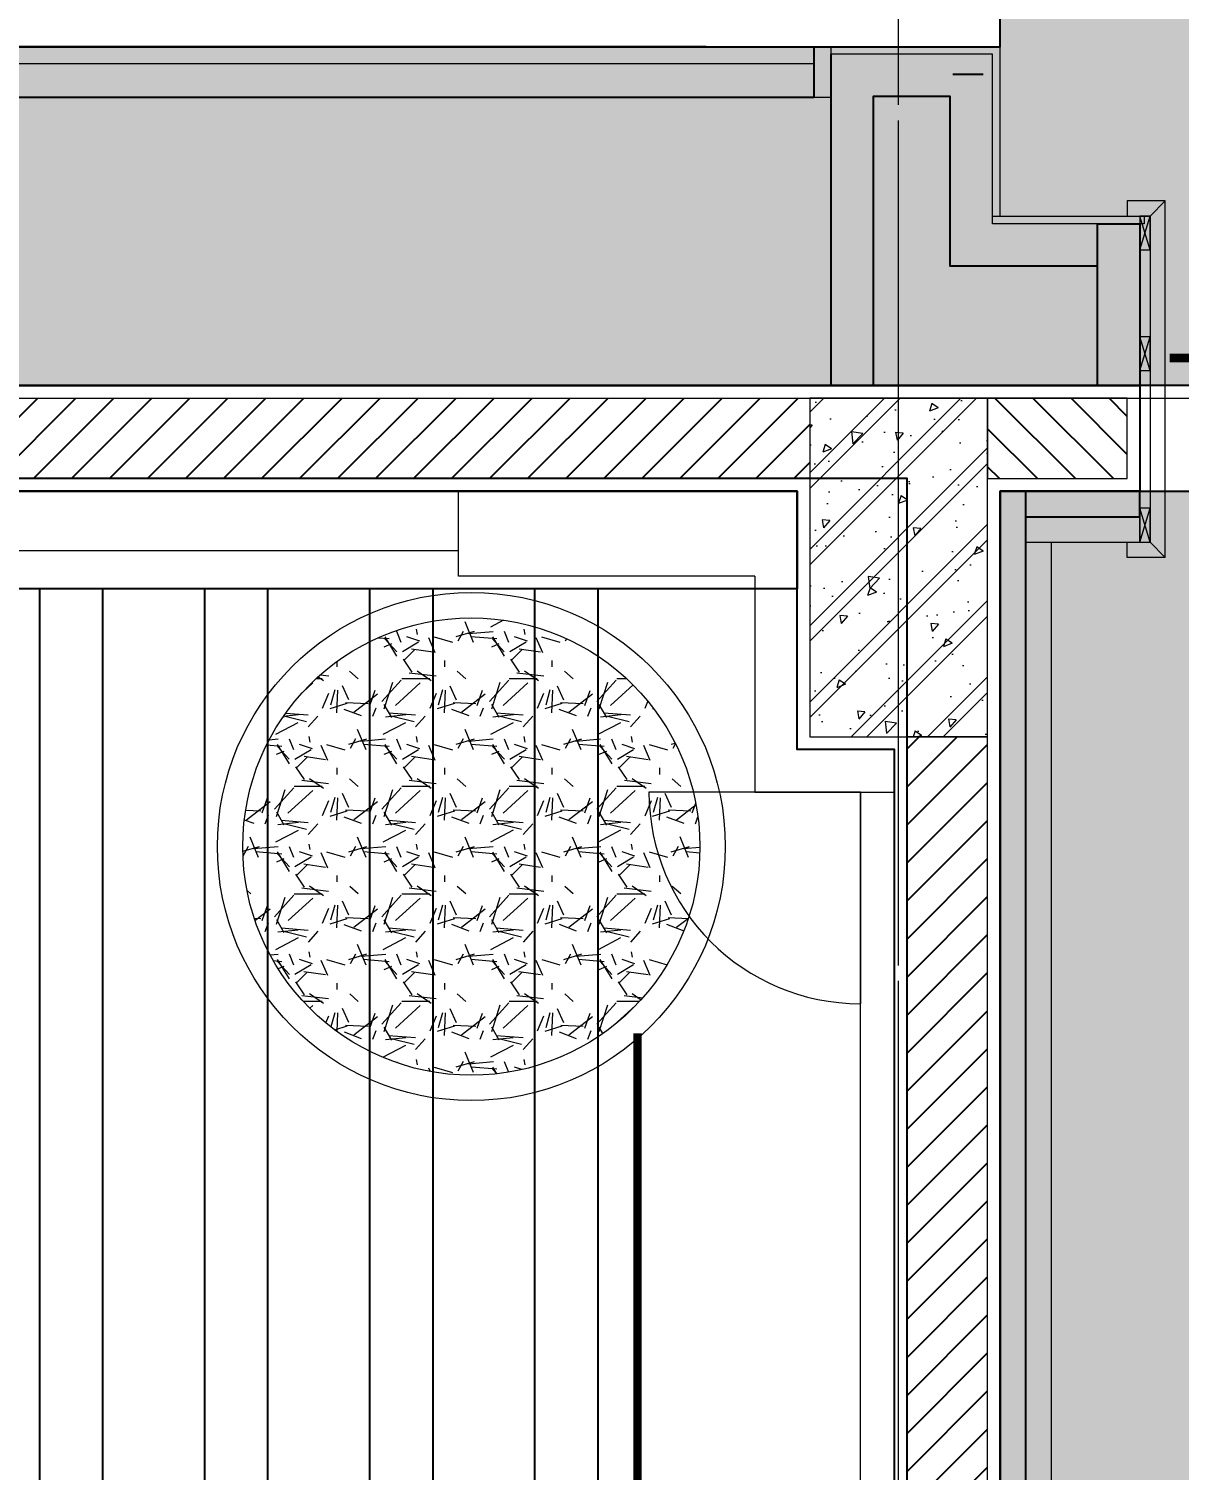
# Model space of a CAD drawing. Header units: millimetres. Extents: x -343543 to 400519, y -115663 to 104219.
# Drawn here: x -240082 to -238723, y 13434 to 15136 of the extents above; entities that cross this region are included whole.
import ezdxf
from ezdxf.xclip import XClip

# ---------------------------------------------------------------- set-up
doc = ezdxf.new("R2010")
doc.units = ezdxf.units.MM
doc.header["$XCLIPFRAME"] = 0
for name, pattern in [('HIDDEN2', [0.1875, 0.125, -0.0625]), ('XREF MAT BANG TUONG XAY$0$CENTER', [50.800000000000004, 31.75, -6.35, 6.35, -6.35]), ('XREF MAT BANG TUONG XAY$0$HIDDEN', [0.375, 0.25, -0.125])]:
    doc.linetypes.add(name, pattern=pattern)
doc.layers.get('0').update_dxf_attribs({"color": 231, "lineweight": 0})
doc.layers.get('DefPoints').update_dxf_attribs({"color": 191})
for name, color, linetype, lineweight in [('A-CLNG', 157, 'Continuous', 25), ('A-FLOR-PRTN', 161, 'Continuous', 9), ('A-OPEN', 20, 'Continuous', 9), ('A-PATT', 252, 'Continuous', 9), ('A-SYMBOLS', 10, 'Continuous', 13), ('fix lighting', 2, 'Continuous', 5), ('SME-E-LTG-DIM', 55, 'Continuous', 18), ('XREF MAT BANG TUONG XAY$0$$0$A-WALL-INT', 8, 'Continuous', 9), ('XREF MAT BANG TUONG XAY$0$01.Xref _MB T1$0$A-WALL-INT', 8, 'Continuous', 9), ('XREF MAT BANG TUONG XAY$0$A-FINE', 8, 'Continuous', 25), ('XREF MAT BANG TUONG XAY$0$A-GRID', 8, 'XREF MAT BANG TUONG XAY$0$CENTER', 15), ('XREF MAT BANG TUONG XAY$0$A-WALL-INT', 8, 'Continuous', 9), ('XREF MAT BANG TUONG XAY$0$xref_IKIGAI_Cot$0$A-FNSH', 8, 'Continuous', 9), ('XREF MAT BANG TUONG XAY$0$xref_IKIGAI_Cot$0$A-PATT', 8, 'Continuous', 5)]:
    doc.layers.add(name, color=color, linetype=linetype, lineweight=lineweight)
doc.layers.add('fix lightting red', color=1, linetype='Continuous', lineweight=5, true_color=0xff0000)
for name, color, linetype in [('XREF MAT BANG TUONG XAY$0$A-FNSH', 8, 'Continuous'), ('XREF MAT BANG TUONG XAY$0$A-FURN', 8, 'Continuous'), ('XREF MAT BANG TUONG XAY$0$A-HIDD', 8, 'XREF MAT BANG TUONG XAY$0$HIDDEN'), ('XREF MAT BANG TUONG XAY$0$A-PATT', 8, 'Continuous')]:
    doc.layers.add(name, color=color, linetype=linetype)
doc.styles.add('SM-DIMTEXT', font='SME.shx', dxfattribs={"width": 0.7})
doc.dimstyles.new('SDIM-100', dxfattribs={"dimscale": 100, "dimtxt": 2, "dimasz": 0.6, "dimexe": 0.6, "dimexo": 0.2, "dimgap": 0.5, "dimtad": 1, "dimdec": 0, "dimzin": 12, "dimtxsty": 'SM-DIMTEXT', "dimblk": 'ARCHTICK', "dimblk1": 'ARCHTICK', "dimblk2": 'ARCHTICK', "dimcen": 0.12, "dimdle": 0.6, "dimclrd": 7, "dimclre": 8, "dimadec": 0, "dimazin": 3, "dimtfac": 2, "dimtix": 1, "dimtmove": 1, "dimatfit": 3, "dimfxl": 1, "dimtzin": 0, "dimarcsym": 1})
pattern_1 = [(0, (-262854.0247017712, -1.07509663394012e-05), (19.84375, 39.6875), [0, -39.6875])]

# ---------------------------------------------------------------- blocks, each defined once
blk = doc.blocks.new('XREF MAT BANG TUONG XAY$0$00.xref_IKIGAI_Truc')
at = {"layer": 'XREF MAT BANG TUONG XAY$0$A-GRID', "color": 8, "ltscale": 20}
for points in [[(23800, -3895.000007497932), (23800, 22924.43548412589)], [(-2907.525181142613, 14700), (42750.0013740146, 14700)]]:
    blk.add_lwpolyline(points, dxfattribs=at)
blk = doc.blocks.new('XREF MAT BANG TUONG XAY$0$xref_IKIGAI_Cot')
at = {"layer": 'XREF MAT BANG TUONG XAY$0$xref_IKIGAI_Cot$0$A-PATT'}
h = blk.add_hatch(dxfattribs=at)
h.set_pattern_fill('BT-01', color=8, scale=15, angle=180, pattern_type=2)
h.set_pattern_definition([(230, (23915.0014088045, 14520), (-107.589027390113, 9.412820247389279), [11.25, -123.75]), (175, (23915.0014088045, 14520), (20.81270004194999, -112.8288200550018), [9, -99]), (280.4514, (23906.0356568045, 14520.784401), (-86.77640725710324, -103.415931309143), [9.5610285, -105.1713168]), (226.1842, (23915.0014088045, 14490), (-160.0861572938467, 24.82785214935273), [16.875, -185.625]), (276.6356, (23901.6608970545, 14492.06899605), (-140.1994058323055, -146.1176806350662), [14.3415432, -157.75695]), (171.1842, (23915.0014088045, 14490), (-140.1992917700441, -146.1177901387987), [13.5, -148.5]), (201, (23900.0014088045, 14497.5), (-89.53605781776923, 60.39283359980084), [11.25, -123.75]), (146, (23900.0014088045, 14497.5), (-36.49729978823727, -108.772506757028), [8.999999999999998, -98.99999999999999]), (251.4514, (23892.5400738545, 14502.5327409), (-126.0333942872235, -48.37957450649284), [9.5610285, -105.1713168]), (217.5, (23915.0014088045, 14520), (-1.823978297593607, -49.93407807469672), [0, -97.8, 0, -100.5, 0, -99.375]), (187.5, (23915.0014088045, 14520), (-39.4604306163223, -59.16175678235403), [0, -57.29999999999999, 0, -95.54999999999998, 0, -37.87499999999999]), (147.4999999999999, (23948.4514088045, 14520), (-80.07336542586135, 3.383230760156973), [0, -37.5, 0, -117, 0, -155.25]), (137.5, (23963.4514088045, 14520), (-87.47792540135794, -15.01574734984765), [0, -48.75, 0, -77.69999999999999, 0, -110.25]), (225, (23915.0014088045, 14520), (45.0780573006424, -45.07805730064241), []), (225, (23915.0014088045, 14501.625), (45.0780573006424, -45.07805730064241), [])])
h.paths.add_polyline_path([(23905.0014088045, 14700), (23695.0014088045, 14700), (23695.0014088045, 14300), (23905.0014088045, 14300)])
at = {"layer": 'XREF MAT BANG TUONG XAY$0$A-GRID', "color": 8, "ltscale": 20}
for points in [[(23800, -3895.000007497932), (23800, 22924.43548412589)], [(-2907.525181142613, 14700), (42750.0013740146, 14700)]]:
    blk.add_lwpolyline(points, dxfattribs=at)
at = {"layer": 'XREF MAT BANG TUONG XAY$0$xref_IKIGAI_Cot$0$A-FNSH', "color": 8}
blk.add_lwpolyline([(23905.0014088045, 14700), (23695.0014088045, 14700), (23695.0014088045, 14300), (23905.0014088045, 14300)], close=True, dxfattribs=at)
blk = doc.blocks.new('*U244')
at = {"layer": 'XREF MAT BANG TUONG XAY$0$A-PATT'}
h = blk.add_hatch(dxfattribs=at)
h.set_pattern_fill('ANSI31', color=8, scale=10)
h.set_pattern_definition([(45, (42836.78177358457, -11178.56439682681), (-22.45064030267288, 22.45064030267288), [])])
h.paths.add_polyline_path([(-38.69831128977239, 47.5), (7351.293824342531, 47.5), (7351.293824342531, -47.5), (-38.69831128977239, -47.5)])
at = {"layer": 'XREF MAT BANG TUONG XAY$0$A-WALL-INT', "color": 8}
blk.add_lwpolyline([(-38.69831128977239, 47.5), (7351.293824342531, 47.5), (7351.293824342531, -47.5), (-38.69831128977239, -47.5)], close=True, dxfattribs=at)
blk = doc.blocks.new('*U290')
at = {"layer": 'XREF MAT BANG TUONG XAY$0$A-PATT'}
h = blk.add_hatch(dxfattribs=at)
h.set_pattern_fill('ANSI31', color=8, scale=10)
h.set_pattern_definition([(45, (35611.78951642033, -11178.56439682681), (-22.45064030267288, 22.45064030267288), [])])
h.paths.add_polyline_path([(-38.69831128977239, 47.5), (126.3015671782819, 47.5), (126.3015671782819, -47.5), (-38.69831128977239, -47.5)])
at = {"layer": 'XREF MAT BANG TUONG XAY$0$A-WALL-INT', "color": 8}
blk.add_lwpolyline([(-38.69831128977239, 47.5), (126.3015671782819, 47.5), (126.3015671782819, -47.5), (-38.69831128977239, -47.5)], close=True, dxfattribs=at)
blk = doc.blocks.new('*U243')
at = {"layer": 'XREF MAT BANG TUONG XAY$0$A-PATT'}
h = blk.add_hatch(dxfattribs=at)
h.set_pattern_fill('ANSI31', color=8, scale=10)
h.set_pattern_definition([(45, (37266.78960078872, -11178.56439682681), (-22.45064030267288, 22.45064030267288), [])])
h.paths.add_polyline_path([(-38.69831128977239, 47.5), (1781.301651546668, 47.5), (1781.301651546668, -47.5), (-38.69831128977239, -47.5)])
at = {"layer": 'XREF MAT BANG TUONG XAY$0$A-WALL-INT', "color": 8}
blk.add_lwpolyline([(-38.69831128977239, 47.5), (1781.301651546668, 47.5), (1781.301651546668, -47.5), (-38.69831128977239, -47.5)], close=True, dxfattribs=at)
blk = doc.blocks.new('XREF MAT BANG NOI THAT')
h = blk.add_hatch()
h.set_pattern_fill('GRAVEL', color=8, scale=5)
h.set_pattern_definition([(228.0128, (149.3964362966921, 213.8563939222367), (-1016.000863294801, -1143.001404475629), [17.08605, -1691.525]), (184.9697, (137.9664362966921, 201.1563939222368), (1524.002465308956, 126.9991037693729), [29.32025, -2902.7]), (132.5104, (108.7564362966921, 198.6163939222367), (1269.999075916585, -1397.00136462302), [20.6741, -2046.735]), (267.2737, (59.22643629669212, 166.8663939222367), (126.9994485414086, 2539.999182668321), [26.70025, -2643.32]), (292.8337, (57.95643629669212, 140.1963939222368), (-635.0018027750953, 1524.000866502556), [26.1817, -2591.99]), (357.2737, (68.11643629669211, 116.0663939222368), (-2539.999182668321, 126.9994485414088), [26.70025, -2643.32]), (37.6942, (94.78643629669213, 114.7963939222367), (-1651.001043061997, -1269.998867849245), [35.30969999999999, -3495.655000000001]), (72.2553, (122.7264362966921, 136.3863939222367), (889.0017782733598, 2794.00081030182), [33.336, -3300.265]), (121.4296, (132.8864362966921, 168.1363939222367), (-1016.000261763224, 1650.998057998635), [26.79064999999999, -2652.274999999999]), (175.2364, (118.9164362966921, 190.9963939222368), (1396.998902652723, -126.9988081360578), [30.58564999999999, -1498.695]), (222.3974, (88.43643629669212, 193.5363939222368), (-1524.000045861985, -1396.998182531848), [39.5539, -3915.84]), (138.8141, (184.9564362966921, 165.5963939222368), (-888.9994337112369, 761.9988278562003), [13.50025, -1336.53]), (171.4692, (174.7964362966921, 174.4863939222367), (1650.99747977957, -254.0006400022849), [25.68409999999999, -2542.729999999999]), (225, (149.3964362966921, 178.2963939222367), (-2.664535259100376e-14, -126.9999134350099), [17.96045, -161.6445]), (203.1986, (140.5064362966921, 193.5363939222368), (635.0021412795417, 254.0011137153132), [9.67205, -957.5299999999999]), (291.8014, (131.6164362966921, 189.7263939222368), (-127.0000890947255, 381.0002454365932), [13.6783, -670.24]), (30.9638, (136.6964362966921, 177.0263939222368), (380.9995977404113, 254.0001979330276), [22.21599999999999, -718.3149999999997]), (161.5651, (155.7464362966921, 188.4563939222367), (254.0001159090491, -126.9998111232538), [16.06435, -385.545]), (16.38950000000001, (57.95643629669212, 189.7263939222368), (1270.000700698468, 380.9992074983902), [22.5044, -2227.94]), (70.3462, (79.54643629669212, 196.0763939222367), (-507.9985844338254, -1396.99802442725), [18.87995, -1869.11]), (293.1986, (155.7464362966921, 213.8563939222367), (-254.0011137153132, 635.0021412795417), [19.344, -947.86]), (343.6105, (163.3664362966921, 196.0763939222367), (-1270.000700698467, 380.9992074983905), [22.5044, -2227.939999999999]), (339.444, (57.95643629669212, 110.9863939222367), (-635.0007882127956, 253.9996918025069), [21.70175, -1063.385]), (294.7751, (78.27643629669211, 103.3663939222368), (-634.998520181342, 1396.999351307834), [18.18359999999999, -1800.18]), (66.80140000000002, (157.0164362966921, 86.85639392223675), (254.0011137153134, 635.0021412795415), [19.344, -947.86]), (17.35400000000001, (164.6364362966921, 104.6363939222367), (-1651.000089092998, -507.9992337802816), [21.28915, -2107.619999999999]), (69.444, (94.78643629669213, 86.85639392223675), (-253.9996918025072, -635.0007882127953), [10.8509, -1074.24]), (101.3099, (149.3964362966921, 86.85639392223675), (-126.9993731443674, 507.9983730451311), [6.475749999999999, -641.0999999999999]), (165.9638, (148.1264362966921, 93.20639392223674), (381.0002677348587, -126.9997802061821), [26.1817, -497.4525]), (186.0090000000001, (122.7264362966921, 99.55639392223675), (1269.998127221397, 126.9997034273929), [24.26335, -2402.07]), (303.6901, (136.6964362966921, 165.5963939222368), (-127.0000435653616, 253.999754961592), [18.3162, -439.589]), (353.1572, (146.8564362966921, 150.3563939222367), (2159.000892832171, -254.001137582742), [31.97785, -3165.8]), (60.94540000000001, (178.6064362966921, 146.5463939222367), (-507.9988182914545, -888.9978805417061), [13.07539999999999, -1294.47]), (90, (184.9564362966921, 157.9763939222368), (-127, 127), [7.62, -119.38]), (120.2564, (120.1864362966921, 103.3663939222368), (507.9989233418055, -888.9995516238781), [17.64335, -1746.695]), (48.01280000000001, (111.2964362966921, 118.6063939222367), (1016.0008632948, 1143.001404475629), [34.17215, -1674.44]), (0, (134.1564362966921, 144.0063939222368), (127, 127), [33.02, -93.97999999999999]), (325.3048, (167.1764362966921, 144.0063939222368), (-1269.997799547685, 889.0000845242382), [20.0805, -1987.965]), (254.0546, (183.6864362966921, 132.5763939222367), (-127.0003239850737, -508.0012101601814), [18.49145, -906.085]), (207.646, (178.6064362966921, 114.7963939222367), (-2412.999152451136, -1270.00079873617), [30.10725, -2980.625]), (175.4261, (151.9364362966921, 100.8263939222367), (-1651.000380237375, 126.9993855609731), [31.85144999999999, -3153.289999999999]), (175.4261, (151.9364362966921, 100.8263939222367), (-1651.000380237375, 126.9993855609731), [31.85144999999999, -3153.289999999999])])
edge = h.paths.add_edge_path()
edge.add_arc((23295.23963164684, 14170.61955509099), 270, 180, 540, ccw=False)
at = {"color": 8}
for radius in [300, 270]:
    blk.add_circle((23295.23963164684, 14170.61955509099), radius, dxfattribs=at)
blk = doc.blocks.new('01.Xref _MB T1')
at = {"layer": 'XREF MAT BANG TUONG XAY$0$$0$A-WALL-INT', "color": 8}
for points in [[(23920.00387194084, 14914.99992385081), (23920.00387194084, 15115.00019679862), (23720.00407083683, 15115.00019679862)], [(23911.00387194084, 14914.99992385081), (23911.00387194084, 15106.00019679862), (23720.00407083683, 15106.00019679862)], [(24084.99198219602, 14875.0000168426), (24096.99198219602, 14915.0000168426)], [(24096.99198218917, 14875.0000168426), (24084.99198220517, 14915.0000168426)], [(24084.99199815584, 14732.50000871765), (24096.99199815584, 14772.50000871765)], [(24096.99199814898, 14732.50000871765), (24084.99199816499, 14772.50000871765)], [(24084.99201422782, 14530.00004690979), (24096.99201422782, 14570.00004690979)], [(24096.99201422096, 14530.00004690979), (24084.99201423696, 14570.00004690979)]]:
    blk.add_lwpolyline(points, dxfattribs=at)
for points in [[(24069.99198219602, 14933.0000168426), (24069.99198219602, 14915.0000168426), (24096.99198219602, 14915.0000168426), (24114.99198219602, 14933.0000168426)], [(24096.99201422782, 14530.00004690293), (24114.99201422782, 14512.00004690294), (24114.99198219602, 14933.0000168426), (24096.99198219602, 14915.0000168426)], [(23911.00387194084, 14914.99992385081), (24089.99198219602, 14914.99995965811), (24089.99198219602, 14905.99995965811), (23911.00387194084, 14905.99992385081)], [(24084.99198219602, 14875.0000168426), (24096.99198219602, 14875.0000168426), (24096.99198219602, 14915.0000168426), (24084.99198219602, 14915.0000168426)], [(24084.99199815584, 14732.50000871765), (24096.99199815584, 14732.50000871765), (24096.99199815584, 14772.50000871765), (24084.99199815584, 14772.50000871765)], [(24084.99201422782, 14530.00004690979), (24096.99201422782, 14530.00004690979), (24096.99201422782, 14570.00004690979), (24084.99201422782, 14570.00004690979)], [(24084.99201422459, 14530.00004693658), (24084.99201423105, 14560.00004693658), (23950.00144190624, 14560.00004621876), (23950.00144189978, 14530.00004621876)], [(23979.99924341102, 12469.99986550679), (23949.99924341102, 12469.99986550033), (23950.0014420657, 14530.00004625541), (23980.0014420657, 14530.00004626187)], [(24069.99201422782, 14512.00004690294), (24069.99201422782, 14530.00004690294), (24096.99201422782, 14530.00004690294), (24114.99201422782, 14512.00004690294)]]:
    blk.add_lwpolyline(points, close=True, dxfattribs=at)
at = {"layer": 'XREF MAT BANG TUONG XAY$0$01.Xref _MB T1$0$A-WALL-INT', "color": 8, "elevation": 2.241707790297538e-09}
blk.add_lwpolyline([(23700.00407083683, 15115.00019679862), (22470.00407083683, 15115.00019679862), (22470.00407083683, 15095.00019679862), (23700.00407083683, 15095.00019679862)], close=True, dxfattribs=at)
at = {"layer": 'XREF MAT BANG TUONG XAY$0$01.Xref _MB T1$0$A-WALL-INT', "color": 8}
for points in [[(23720.00407083683, 15115.00019679862), (23720.00407083683, 15055.00019679862), (23700.00407083683, 15055.00019679862), (23700.00407083683, 15115.00019679862)], [(22210.00141308866, 14520.00000235413), (23280.00176059515, 14520.00000235413), (23280.00176059515, 14590.00000235413), (22210.00141308866, 14590.00000235413)]]:
    blk.add_lwpolyline(points, close=True, dxfattribs=at)
for points in [[(23630.00176061881, 14489.99846406992), (23280.00176059515, 14489.99846406992), (23280.00176059515, 14590.00000235413)], [(23630.00176061881, 14489.99846406992), (23630.00960593722, 14234.99622341928), (23795.01813798005, 14234.99545104377)], [(23795.00987635121, 12470.00001398616), (23755.00987635121, 12470.00001398616), (23755.01813798093, 14234.99563827663)]]:
    blk.add_lwpolyline(points, dxfattribs=at)
at = {"layer": 'XREF MAT BANG TUONG XAY$0$A-FINE', "color": 8}
blk.add_lwpolyline([(16189.99999931683, 9604.999989421216), (23810.00141265388, 9604.999989421216), (23810.00141265644, 14605.00000237583), (16189.99999931939, 14605.00000237583)], close=True, dxfattribs=at)
at = {"layer": 'XREF MAT BANG TUONG XAY$0$A-FNSH', "color": 8, "elevation": 2.241707790297538e-09}
blk.add_lwpolyline([(20000.00534446682, 14715.00000170395), (24084.99201409611, 14714.99991436458), (24084.99201412485, 14589.99991482458), (23920.00144184824, 14589.99991482458), (23919.99294944622, 12469.9998655078), (23795.00987635121, 12470.00001398616), (23795.01837204022, 14284.99952775664), (23680.01114425229, 14284.9959894806), (23680.00176059515, 14590.00000235413), (20000.00528771964, 14590.00000237583)], dxfattribs=at)
at = {"layer": 'XREF MAT BANG TUONG XAY$0$A-FURN', "color": 8}
for points in [[(23700.00407083683, 15055.00019679862), (22470.00407083683, 15055.00019679862), (22470.00407083683, 15115.00019679862), (23700.00407083683, 15115.00019679862)], [(24034.99199815584, 14905.99995965811), (24084.99199815584, 14905.99995965811), (24084.99199774675, 14714.99991456912), (24034.99199774675, 14714.99991456912)], [(23950.00144190619, 14589.99991482458), (23949.99924411393, 12469.99986550033), (23919.99924405598, 12469.99986550033), (23920.00144184824, 14589.99991482458)], [(23950.00144190624, 14560.00004621876), (24084.99201411566, 14560.00004621876), (24084.99201411566, 14590.00004627671), (23950.00144190624, 14590.00004627671)]]:
    blk.add_lwpolyline(points, close=True, dxfattribs=at)
for points in [[(23720.00407083683, 15106.00019679862), (23720.00406283923, 14714.99992561433)], [(23900.00387194084, 15082.11617483376), (23864.00387194083, 15082.11617483376)], [(24034.99199804875, 14855.99995766327), (23861.00387194084, 14855.99995766327), (23861.00387194084, 15056.00019679862), (23770.00406981412, 15056.00019679862), (23770.00406283923, 14714.99992459162)]]:
    blk.add_lwpolyline(points, dxfattribs=at)
at = {"layer": 'XREF MAT BANG TUONG XAY$0$A-HIDD', "color": 8, "ltscale": 200, "const_width": 10}
blk.add_lwpolyline([(25214.99203205842, 14747.50000890852), (24119.99199815584, 14747.50000871766)], dxfattribs=at)
at = {"color": 8}
blk.add_blockref('XREF MAT BANG TUONG XAY$0$00.xref_IKIGAI_Truc', (0.000109863918623887, 0), dxfattribs=at)
ref = blk.add_blockref('XREF MAT BANG TUONG XAY$0$xref_IKIGAI_Cot', (-0.009273172880057245, -1.075099498848431e-05), dxfattribs=at)
XClip(ref).set_block_clipping_path([(-1610.3425959282936, -2225.6693134198044), (41829.12952086335, 21555.881957526355)])
at = {"layer": 'XREF MAT BANG TUONG XAY$0$A-FURN', "color": 8}
blk.add_blockref('*U244', (16343.69831128909, 14652.50057994454), dxfattribs=at)
at = {"layer": 'XREF MAT BANG TUONG XAY$0$A-FURN', "color": 8, "xscale": -1}
blk.add_blockref('*U290', (24031.2937028099, 14652.49991467139), dxfattribs=at)
at = {"layer": 'XREF MAT BANG TUONG XAY$0$A-FURN', "color": 8, "xscale": -1, "rotation": 270}
blk.add_blockref('*U243', (23857.50140434364, 12518.69833770234), dxfattribs=at)
at = {"layer": 'A-PATT', "color": 8}
blk.add_blockref('XREF MAT BANG NOI THAT', (0, 0), dxfattribs=at)
blk = doc.blocks.new('LT10')
for points in [[(-1.203619467560202e-05, 0), (-250, 0)], [(0, -3.637978807091713e-12), (0, -250)]]:
    blk.add_lwpolyline(points)
blk.add_arc((0, 0), 250, 180, 270)
blk = doc.blocks.new('DenSanTuongT1Ikigai')
at = {"layer": 'fix lightting red'}
blk.add_blockref('LT10', (23755.01802811701, 14234.99564902763), dxfattribs=at)
blk = doc.blocks.new('_ArchTick')
at = {"color": 0, "linetype": 'ByBlock', "const_width": 0.15}
blk.add_lwpolyline([(-0.5, -0.5), (0.5, 0.5)], dxfattribs=at)
blk = doc.blocks.new('*D1157')
at = {"layer": 'DefPoints', "color": 0, "transparency": 16777216}
for p in [(-240496.8818809801, 19084.99753935607), (-239261.5296143316, 19084.99753935607, 2.241707790297538e-09), (-239261.5296143316, 15115.00018604767)]:
    blk.add_point(p, dxfattribs=at)
at = {"layer": 'SME-E-LTG-DIM', "color": 7, "lineweight": -2, "transparency": 16777216}
blk.add_line((-240496.8818809801, 15055.00018604767), (-240496.8818809801, 19144.99753935607), dxfattribs=at)
at = {"layer": 'SME-E-LTG-DIM', "color": 8, "lineweight": -2, "transparency": 16777216}
for p, q in [((-239281.5296143316, 19084.99753935607), (-240556.8818809801, 19084.99753935607)), ((-239281.5296143316, 15115.00018604767), (-240556.8818809801, 15115.00018604767))]:
    blk.add_line(p, q, dxfattribs=at)
at = {"layer": 'SME-E-LTG-DIM', "color": 7, "lineweight": -2, "transparency": 16777216, "xscale": 60, "yscale": 60, "zscale": 60}
for p, rotation in [((-240496.8818809801, 19084.99753935607), 90), ((-240496.8818809801, 15115.00018604767), 270)]:
    blk.add_blockref('_ArchTick', p, dxfattribs=dict(at, rotation=rotation))
at = {"layer": 'SME-E-LTG-DIM', "color": 0, "transparency": 16777216, "insert": (-240621.88188098, 17099.99886270193), "char_height": 150, "attachment_point": 5, "rotation": 90, "style": 'SM-DIMTEXT'}
blk.add_mtext('3970', dxfattribs=at)

msp = doc.modelspace()

# ---------------------------------------------------------------- block references
at = {"layer": 'A-SYMBOLS'}
msp.add_blockref('01.Xref _MB T1', (-262854.0247017712, 2.91038304567337e-11), dxfattribs=at)

# ---------------------------------------------------------------- next in the draw order: hatches: boundary and pattern name
at = {"layer": 'A-PATT'}
h = msp.add_hatch(dxfattribs=at)
h.set_pattern_fill('DOTS', color=256, scale=25)
h.set_pattern_definition(pattern_1)
h.paths.add_polyline_path([(-248629.0273520654, 19174.99956293731), (-246774.0344333725, 19174.99956336153), (-246774.0344333725, 15115.00018604766), (-238934.0114674708, 15115.00018604766), (-238934.0114674708, 19174.99870799375), (-237079.0206395011, 19174.99956293731), (-237079.0259379243, 14714.99977060127), (-248629.0220537308, 14714.98604962412)])
h.paths.add_polyline_path([(-246444.0337275154, 19384.99944090366), (-239264.0135210606, 19384.99944090366), (-239264.0135210606, 19085.00018901359), (-246444.0337275154, 19085.00018901359)])
h = msp.add_hatch(dxfattribs=at)
h.set_pattern_fill('DOTS', color=256, scale=25)
h.set_pattern_definition(pattern_1)
h.paths.add_polyline_path([(-238934.0233067163, 14589.9999899559), (-237079.0233440673, 14589.9999899559), (-237079.0233440673, 9620.000001401433), (-238934.0233067163, 9620.000001401433)])

# ---------------------------------------------------------------- next in the draw order: linework, layer by layer
at = {"layer": 'A-CLNG', "color": 251}
for points in [[(-248629.0273520654, 19174.99956293731), (-246774.0344333725, 19174.99956336153), (-246774.0344333725, 15115.00018604766), (-238934.0114674708, 15115.00018604766), (-238934.0114674708, 19174.99870799375), (-237079.0206395011, 19174.99956293731), (-237079.0259379243, 14714.99977060127), (-248629.0220537308, 14714.98604962412)], [(-238934.0233067163, 14589.9999899559), (-237079.0233440673, 14589.9999899559), (-237079.0233440673, 9620.000001401433), (-238934.0233067163, 9620.000001401433)], [(-239994.0113975541, 14474.99999160332), (-240069.002013897, 14474.99999160332), (-240069.002013897, 9734.999978670727), (-239994.0113975541, 9734.999978670727)], [(-239799.0135534258, 14474.99999160332), (-239874.0041697686, 14474.99999160332), (-239874.0041697686, 9734.999978670727), (-239799.0135534258, 9734.999978670727)], [(-239604.0157092967, 14474.99999160332), (-239679.0063256396, 14474.99999160332), (-239679.0063256396, 9734.999978670727), (-239604.0157092967, 9734.999978670727)], [(-239409.0178651677, 14474.99999160324), (-239484.0084815106, 14474.99999160324), (-239484.0084815106, 9734.999978670647), (-239409.0178651677, 9734.999978670647)]]:
    msp.add_lwpolyline(points, close=True, dxfattribs=at)
at = {"layer": 'A-CLNG', "color": 251, "elevation": 2.241707790297538e-09}
for points in [[(-246774.0273606321, 15115.00018604766), (-238934.0114674708, 15115.00018604766), (-238934.0114674708, 19084.99753935607), (-246774.0273606321, 19084.99753935607)], [(-246534.0250503905, 14589.99999160316), (-239174.022941176, 14589.99999160316), (-239174.022941176, 14474.99999160316), (-246534.0250503905, 14474.99999160316)]]:
    msp.add_lwpolyline(points, close=True, dxfattribs=at)
at = {"layer": 'A-OPEN', "color": 251}
msp.add_lwpolyline([(-246534.0345343327, 14474.99999160316), (-239174.022941176, 14474.99999160316), (-239174.022941176, 14589.99999136666), (-246534.0345343327, 14589.99999136666)], close=True, dxfattribs=at)
msp.add_lwpolyline([(-240314.0100059552, 14474.99999160316), (-239174.022941176, 14474.99999160316), (-239174.0135575189, 14284.99597872963), (-239059.00632975, 14284.99544040131), (-239059.0063297309, 10214.99997867022), (-239364.0140729994, 10214.99997867022), (-239364.0140729994, 9734.999978670647), (-240458.9977021595, 9734.999978670945), (-240458.9977021595, 14474.99999160309)], dxfattribs=at)
at = {"layer": 'fix lighting', "color": 1, "linetype": 'HIDDEN2', "true_color": 0xff0000, "const_width": 10}
msp.add_lwpolyline([(-239362.4907525266, 13949.99999175347), (-239362.4907691395, 10259.99997852829)], dxfattribs=at)

# ---------------------------------------------------------------- next in the draw order: block references
at = {"layer": 'A-FLOR-PRTN'}
msp.add_blockref('DenSanTuongT1Ikigai', (-262854.0245919073, -2.150196041839081e-05), dxfattribs=at)

# ---------------------------------------------------------------- next in the draw order: dimensions: what is measured, and where the dimension line sits
at = {"layer": 'SME-E-LTG-DIM'}
dim = msp.add_linear_dim(base=(-240496.8818809801, 19084.99753935607), p1=(-239261.5296143315, 15115.00018604766), p2=(-239261.5296143315, 19084.99753935607, 2.241707790297538e-09), angle=90, dimstyle='SDIM-100', override={"dimtxt": 1.5, "dimtfill": 0}, dxfattribs=at)
dim.commit()
dim.dimension.update_dxf_attribs({"geometry": '*D1157', "text_midpoint": (-240621.88188098, 17099.99886270193)})

doc.saveas('drawing.dxf')
